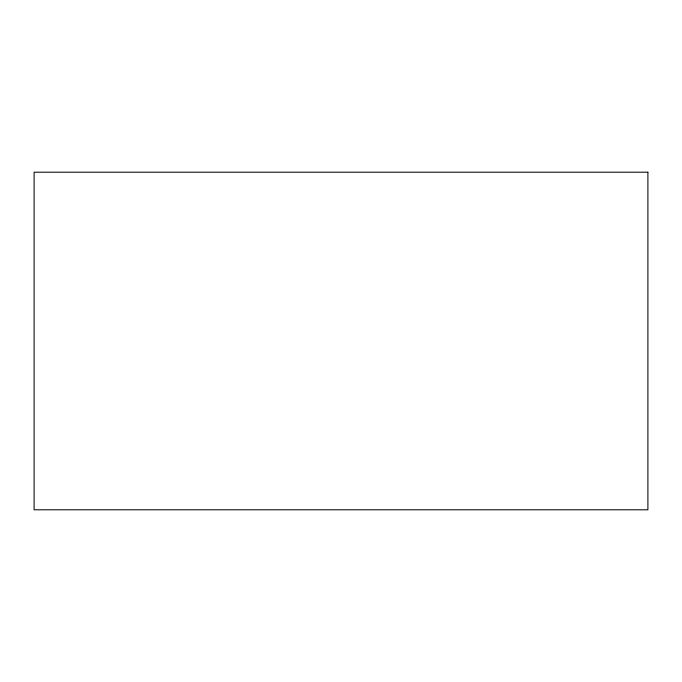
<?xml version="1.0" encoding="UTF-8"?>
<svg xmlns="http://www.w3.org/2000/svg" width="682" height="682" viewBox="0 0 682 682"><rect width="100%" height="100%" fill="white"/><g stroke="black" fill="none" stroke-linecap="round" stroke-linejoin="round"><path stroke-width="1.02" d="M647.9 172.205L34.1 172.205L34.1 509.795L647.9 509.795L647.9 172.205"/></g></svg>
